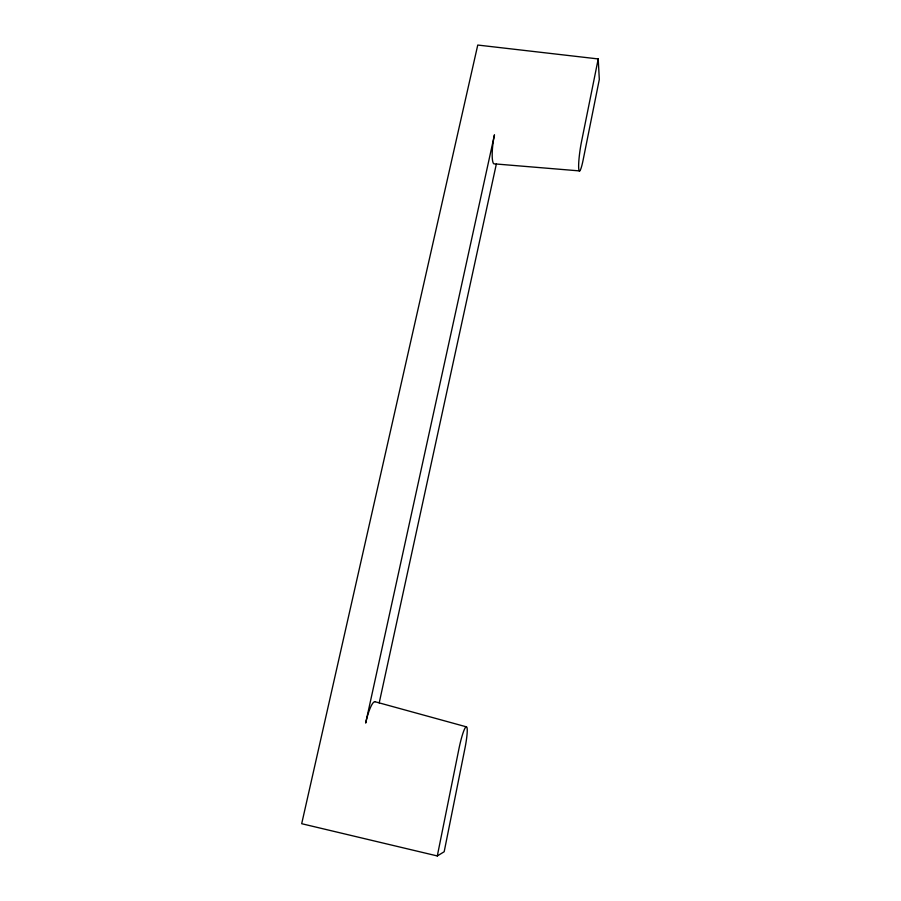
<?xml version="1.0" encoding="UTF-8"?>
<svg xmlns="http://www.w3.org/2000/svg" width="901" height="901" viewBox="0 0 901 901"><rect width="100%" height="100%" fill="white"/><g stroke="black" fill="none" stroke-linecap="round" stroke-linejoin="round"><path stroke-width="1.35" d="M598.219 58.937L581.517 141.66A20.126 2.298 -81.8 0 0 578.746 168.802A20.115 2.298 -81.8 0 0 583.138 159.95L599.311 79.457L598.219 58.937L477.755 45.05L301.689 823.705L437.3 855.95L458.879 749.114A22.581 2.838 -78.4 0 1 466.369 726.837L374.985 701.721M379.22 702.87L496.327 164.117M437.3 855.95L444.17 851.749L464.882 748.652A22.57 2.838 -78.4 0 0 466.369 726.837M579.67 170.92L494.412 163.858A19.833 3.559 -82.6 0 1 492.802 161.696A19.845 3.559 -82.6 0 1 494.469 134.835L365.671 723.064A22.198 4.381 -77.3 0 1 374.985 701.733"/></g></svg>
